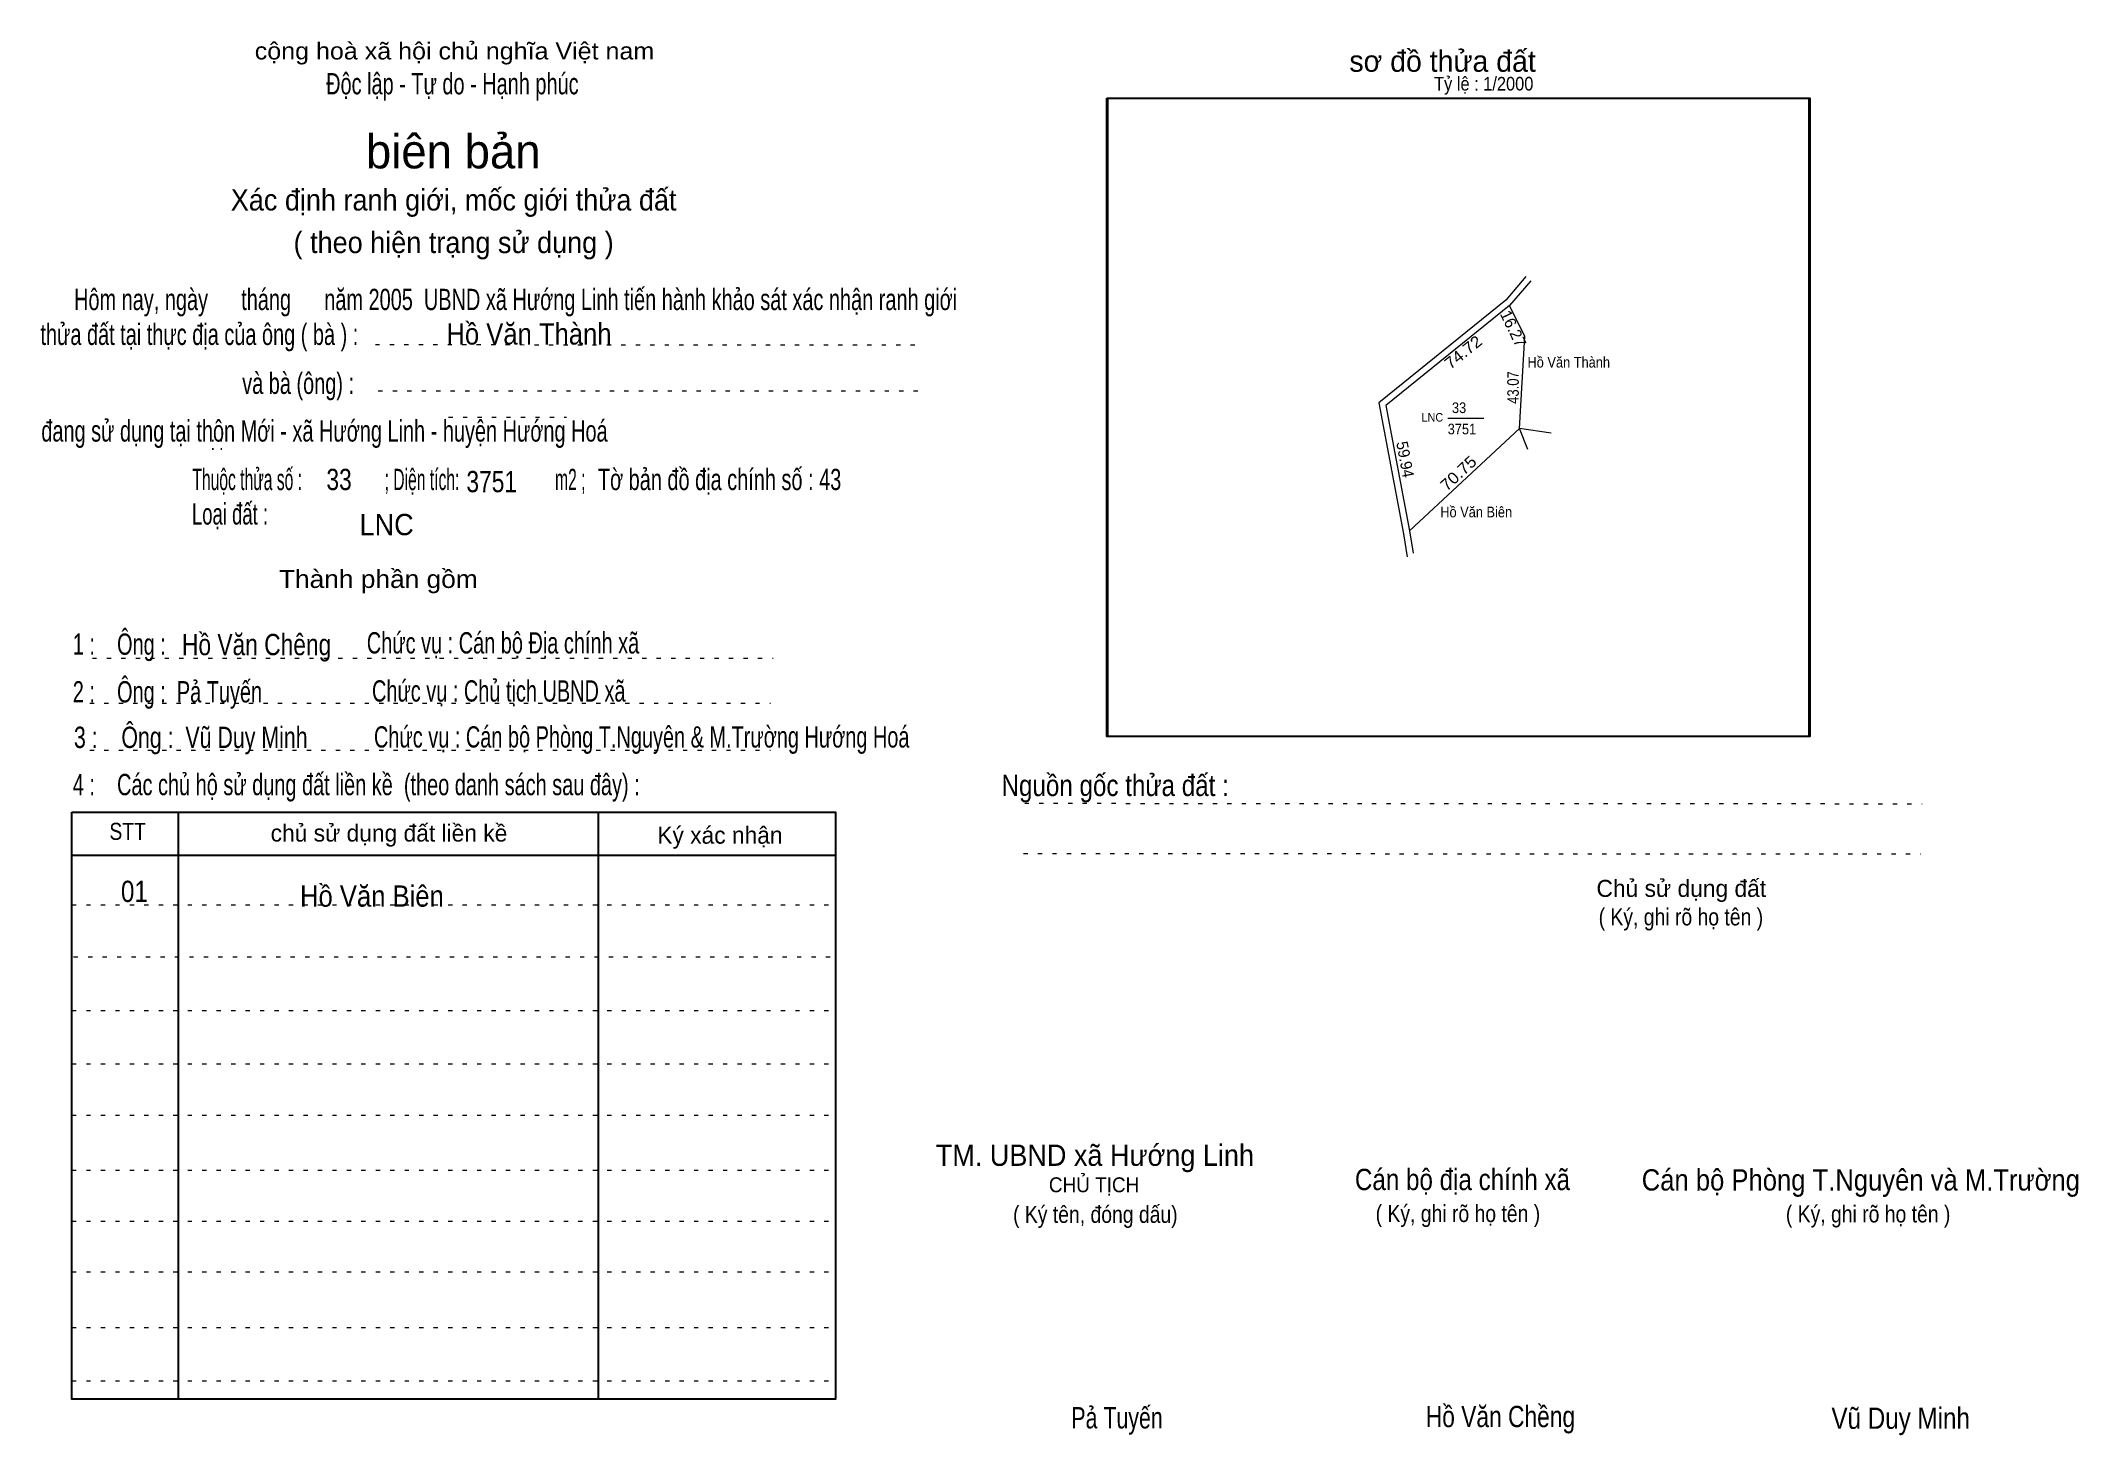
# Model space of a CAD drawing. Header units: centimetres. Extents: x -1.5 to 46.4, y -3.9 to 28.9.
import ezdxf
from ezdxf.enums import TextEntityAlignment as Align

# ---------------------------------------------------------------- set-up
doc = ezdxf.new("R2010")
doc.units = ezdxf.units.CM
doc.header["$LTSCALE"] = 0.2
doc.linetypes.add('DOTTED', pattern=[1.5, 0.3, -1.2])
for name, color, linetype, lineweight in [('15', 7, 'Continuous', 13), ('2', 7, 'Continuous', 25), ('22', 7, 'Continuous', 13), ('5', 7, 'DOTTED', 13)]:
    doc.layers.add(name, color=color, linetype=linetype, lineweight=lineweight)
for name, color, linetype in [('16', 7, 'Continuous'), ('34', 7, 'Continuous'), ('51', 7, 'Continuous')]:
    doc.layers.add(name, color=color, linetype=linetype)

msp = doc.modelspace()

# ---------------------------------------------------------------- linework, layer by layer
at = {"layer": '15'}
msp.add_line((31.57, 20), (32.42, 20), dxfattribs=at)
at = {"layer": '2'}
msp.add_lwpolyline([(23.56, 27.52), (40.06, 27.52), (40.06, 12.52), (23.56, 12.52)], close=True, dxfattribs=at)
at = {"layer": '22'}
for p, q in [((33.52, 23.23), (33.02, 22.65)), ((33.45, 19.26), (33.26, 19.76)), ((30.67, 17.35), (30.76, 16.83))]:
    msp.add_line(p, q, dxfattribs=at)
for points in [[(33.41, 23.33), (32.94, 22.77), (29.95, 20.36), (30.53, 17.28), (30.62, 16.74)], [(33.02, 22.65), (30.12, 20.3), (30.67, 17.35)], [(33.26, 19.76), (33.38, 21.92), (33.02, 22.65)], [(34, 19.65), (33.26, 19.76), (30.67, 17.35)]]:
    msp.add_lwpolyline(points, dxfattribs=at)
msp.add_lwpolyline([(33.26, 19.76), (33.38, 21.92), (33.02, 22.65), (30.12, 20.3), (30.67, 17.35)], close=True, dxfattribs=at)
at = {"layer": '5'}
for p, q in [((6.37, 21.73), (19.21, 21.72)), ((6.44, 20.64), (19.25, 20.64)), ((8.09, 20.02), (10.86, 20.02)), ((-0.28, 14.36), (15.72, 14.36)), ((-0.34, 13.3), (15.66, 13.3)), ((-0.34, 12.2), (15.66, 12.2)), ((21.63, 10.95), (42.72, 10.94)), ((21.6, 9.77), (42.69, 9.76)), ((-0.76, 8.56), (17.18, 8.56)), ((-0.72, 7.34), (17.22, 7.34)), ((-0.76, 6.08), (17.18, 6.08)), ((-0.76, 4.83), (17.18, 4.83)), ((-0.76, 3.62), (17.18, 3.62)), ((-0.76, 2.33), (17.18, 2.33)), ((-0.76, 1.13), (17.18, 1.13)), ((-0.76, -0.06), (17.18, -0.06)), ((-0.76, -1.37), (17.18, -1.37)), ((-0.76, -2.62), (17.18, -2.62))]:
    msp.add_line(p, q, dxfattribs=at)
at = {"layer": '5', "linetype": 'Continuous', "lineweight": 25}
for p, q in [((1.74, 10.74), (1.74, -3.05)), ((11.61, 10.74), (11.61, -3.05)), ((-0.76, 9.73), (17.18, 9.73))]:
    msp.add_line(p, q, dxfattribs=at)
for points in [[(23.58, 27.52), (40.08, 27.52), (40.08, 12.52), (23.58, 12.52)], [(-0.76, 10.74), (17.18, 10.74), (17.18, -3.05), (-0.76, -3.05)]]:
    msp.add_lwpolyline(points, close=True, dxfattribs=at)

# ---------------------------------------------------------------- texts
at = {"layer": '15', "width": 0.9}
for s, p in [('33', (31.67, 20.12)), ('3751', (31.57, 19.62))]:
    msp.add_text(s, height=0.25, dxfattribs=at).set_placement(p)
at = {"layer": '16', "width": 0.9}
for s, p in [('Hồ Văn Thành', (8.04, 21.73)), ('Hồ Văn Biên', (4.6, 8.52))]:
    msp.add_text(s, height=0.5, dxfattribs=at).set_placement(p)
for s, p in [('Hồ Văn Thành', (34.415, 21.19)), ('Hồ Văn Biên', (32.24, 17.67))]:
    msp.add_text(s, height=0.25, dxfattribs=at).set_placement(p, align=Align.CENTER)
at = {"layer": '22', "width": 0.95}
msp.add_text('LNC', height=0.2, dxfattribs=at).set_placement((31.21, 19.92), align=Align.CENTER)
at = {"layer": '34'}
for s, height, width, p in [(': : ', 0.32, 0.85, (2.5, 19.25)), ('33', 0.5, 0.8, (5.22, 18.31)), ('3751', 0.5, 0.8, (8.51, 18.26)), ('LNC', 0.5, 0.95, (6, 17.25))]:
    msp.add_text(s, height=height, dxfattribs=dict(at, width=width)).set_placement(p)
at = {"layer": '5'}
for s, height, width, p in [('cộng hoà xã hội chủ nghĩa Việt nam', 0.4, 1.1, (8.23, 28.43)), ('Độc lập - Tự do - Hạnh phúc', 0.5, 0.7, (8.18, 27.61)), ('Xác định ranh giới, mốc giới thửa đất', 0.5, 0.95, (8.21, 24.88)), ('( theo hiện trạng sử dụng )', 0.5, 0.95, (8.21, 23.88)), ('Thành phần gồm', 0.42, 1.1, (6.44, 16.01)), ('Hồ Văn Chêng', 0.5, 0.8, (3.58, 14.43)), ('Chức vụ : Cán bộ Địa chính xã', 0.5, 0.7, (9.37, 14.47)), ('Chức vụ : Chủ tịch UBND xã', 0.5, 0.7, (9.27, 13.34)), ('Chức vụ : Cán bộ Phòng T.Nguyên & M.Trường Hướng Hoá', 0.5, 0.7, (12.63, 12.26)), ('    Nguồn gốc thửa đất :', 0.5, 0.85, (23.44, 11.12)), ('( Ký, ghi rõ họ tên )', 0.4, 0.85, (37.05, 8.08)), ('CHỦ TỊCH', 0.35, 0.95, (23.26, 1.81)), ('( Ký tên, đóng dấu)', 0.4, 0.85, (23.29, 1.09)), ('( Ký, ghi rõ họ tên )', 0.4, 0.85, (31.81, 1.11)), ('( Ký, ghi rõ họ tên )', 0.4, 0.85, (41.45, 1.1)), ('Pả Tuyến', 0.5, 0.75, (23.8, -3.74)), ('Hồ Văn Chềng', 0.5, 0.8, (32.81, -3.71)), ('Vũ Duy Minh', 0.5, 0.85, (42.215, -3.75))]:
    msp.add_text(s, height=height, dxfattribs=dict(at, width=width)).set_placement(p, align=Align.CENTER)
msp.add_text('sơ đồ thửa đất', height=0.5, dxfattribs=at).set_placement((29.26, 28.14))
for s, height, p in [('biên bản', 0.8, (8.2, 25.87)), ('      chủ sử dụng đất liền kề', 0.4, (6.245, 10.05)), ('   Ký xác nhận', 0.4, (14.245, 10)), ('Chủ sử dụng đất', 0.4, (37.06, 8.75))]:
    msp.add_text(s, height=height, dxfattribs=at).set_placement(p, align=Align.CENTER)
for s, height, width, p in [('   Hôm nay, ngày      tháng      năm 2005  UBND xã Hướng Linh tiến hành khảo sát xác nhận ranh giới ', 0.5, 0.7, (-1.1, 22.54)), ('thửa đất tại thực địa của ông ( bà ) :                                       ', 0.5, 0.7, (-1.5, 21.72)), ('                                     và bà (ông) :', 0.5, 0.7, (-1.57, 20.57)), (' đang sử dụng tại thôn Mới - xã Hướng Linh - huyện Hướng Hoá', 0.5, 0.7, (-1.61, 19.45)), ('Thuộc thửa số :                   ; Diện tích:                      m2 ;                                            ', 0.5, 0.55, (2.07, 18.31)), ('Tờ bản đồ địa chính số : 43', 0.5, 0.7, (11.6, 18.31)), ('Loại đất :  ', 0.5, 0.65, (2.06, 17.5)), ('    1 :    Ông :                                                        ', 0.5, 0.7, (-1.26, 14.44)), ('    2 :    Ông :  Pả Tuyến', 0.5, 0.7, (-1.26, 13.32)), ('    3 :    Ông :  Vũ Duy Minh', 0.5, 0.75, (-1.27, 12.25)), ('    4 :    Các chủ hộ sử dụng đất liền kề  (theo danh sách sau đây) :', 0.5, 0.7, (-1.26, 11.14)), ('STT', 0.4, 0.85, (0.12, 10.09)), ('    01', 0.5, 0.85, (-0.24, 8.63)), ('TM. UBND xã Hướng Linh', 0.5, 0.95, (19.54, 2.43)), ('Cán bộ địa chính xã  ', 0.5, 0.85, (29.39, 1.86)), ('Cán bộ Phòng T.Nguyên và M.Trường', 0.5, 0.9, (36.13, 1.85))]:
    msp.add_text(s, height=height, dxfattribs=dict(at, width=width)).set_placement(p)
at = {"layer": '51', "width": 0.9}
msp.add_text('Tỷ lệ : 1/2000', height=0.32, dxfattribs=at).set_placement((31.25, 27.7))
at = {"layer": '51'}
msp.add_text('16.27', height=0.27, rotation=296.108, dxfattribs=at).set_placement((32.9888, 22.0444), align=Align.CENTER)
for s, rotation, width, p in [('74.72', 38.899, 1.1, (32.0202, 21.4449)), ('43.07', 90, 0.85, (33.24, 20.72)), ('59.94', 280.682, 0.95, (30.4383, 19.005)), ('70.75', 42.955, 1.1, (31.913, 18.6073))]:
    msp.add_text(s, height=0.27, rotation=rotation, dxfattribs=dict(at, width=width)).set_placement(p, align=Align.CENTER)

doc.saveas('drawing.dxf')
